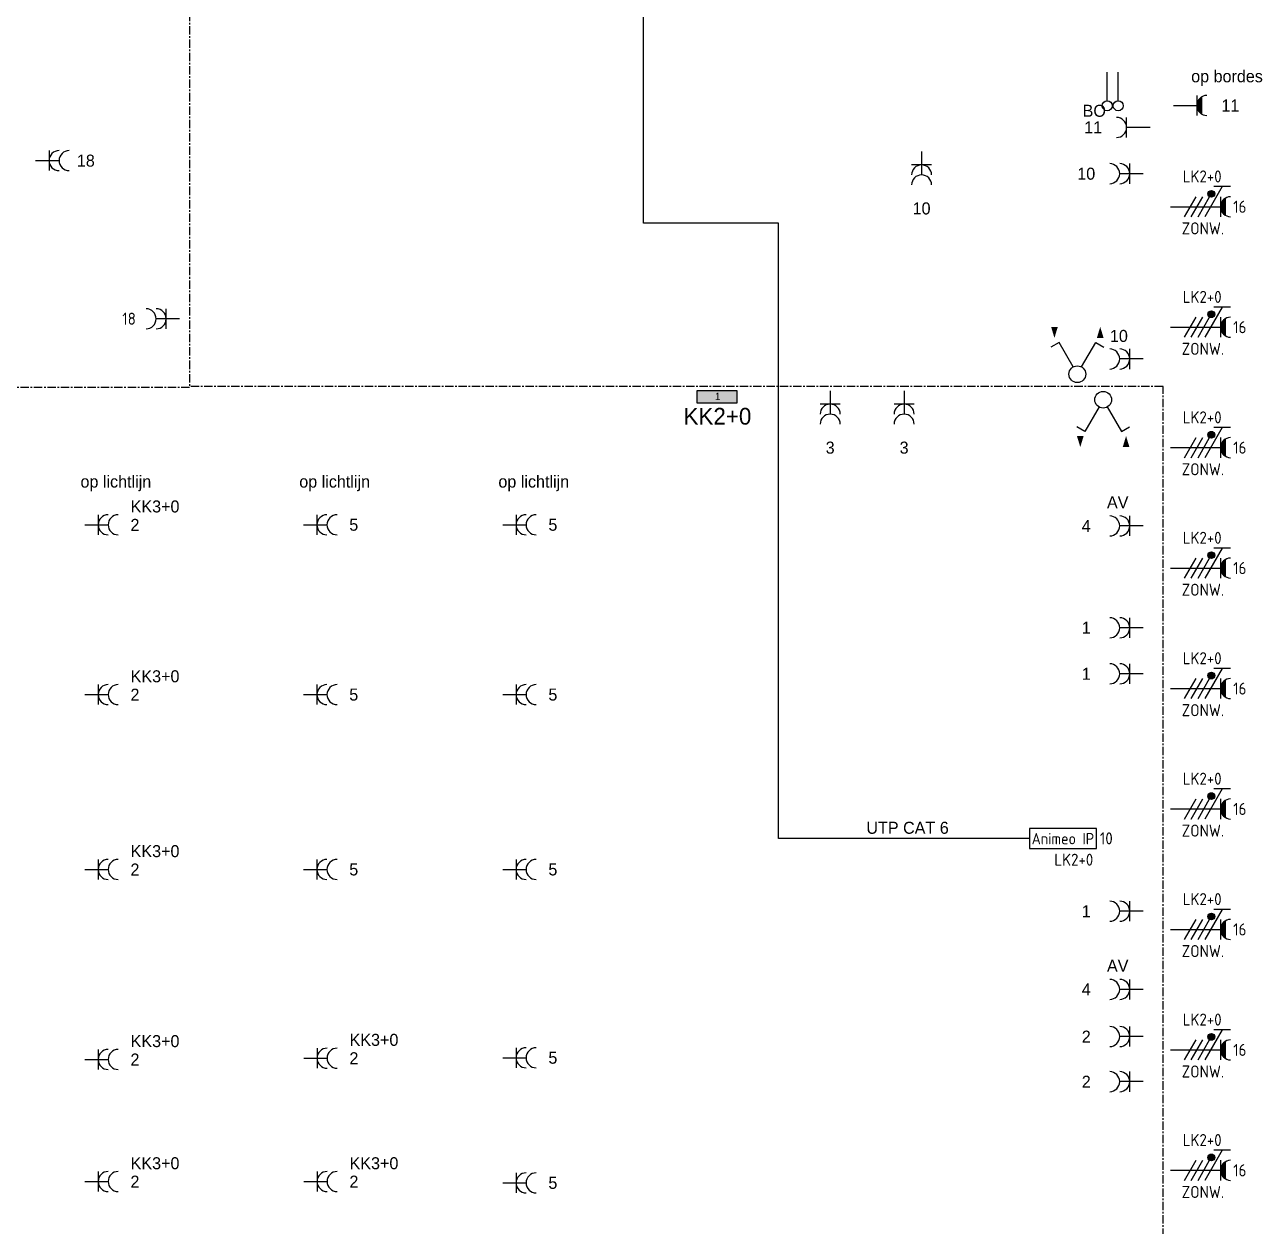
# Model space of a CAD drawing. Header units: millimetres. Extents: x -3262 to 234675, y 0 to 85156.
# Drawn here: x 51660 to 70150, y 39303 to 57259 of the extents above; entities that cross this region are included whole.
import ezdxf
from ezdxf.enums import TextEntityAlignment as Align

# ---------------------------------------------------------------- set-up
doc = ezdxf.new("R2010")
doc.units = ezdxf.units.MM
doc.header["$LTSCALE"] = 100
doc.linetypes.add('CENTER', pattern=[2, 1.25, -0.25, 0.25, -0.25])
doc.layers.get('0').update_dxf_attribs({"linetype": 'CONTINUOUS'})
for name, color, linetype in [('EL6132--', 3, 'CONTINUOUS'), ('EL6212--', 3, 'CONTINUOUS'), ('EL6212--_S', 4, 'CONTINUOUS'), ('EL6222--', 3, 'CONTINUOUS'), ('EL6223--', 3, 'CONTINUOUS')]:
    doc.layers.add(name, color=color, linetype=linetype)
doc.styles.add('buro-018', font='BUROFONT.shx', dxfattribs={"height": 180})
doc.styles.add('BURO-025', font='BUROFONT.shx', dxfattribs={"height": 250})
doc.styles.add('STABICAD-012', font='ISOCP.SHX', dxfattribs={"height": 1.2})
doc.styles.add('STABICAD-018', font='ISOCP.SHX', dxfattribs={"height": 180})

# ---------------------------------------------------------------- blocks, each defined once
blk = doc.blocks.new('111304A')
at = {"color": 0, "linetype": 'Continuous'}
for p, q in [((0, 1), (0, 4.5)), ((-1.5, 3), (1.5, 3))]:
    blk.add_line(p, q, dxfattribs=at)
for centre in [(0, 6), (0, 4.5)]:
    blk.add_arc(centre, 1.5, 180, 0, dxfattribs=at)
at = {"color": 0, "linetype": 'Continuous', "style": 'buro-018'}
for tag, p in [('PANEL', (0, 11.5)), ('CIRCUIT', (0, 8.5)), ('SUBCIRCUIT', (4.5, 8.5))]:
    blk.add_attdef(tag, text='', height=1.8, dxfattribs=at).set_placement(p, align=Align.MIDDLE)
at = {"color": 0, "linetype": 'Continuous', "style": 'buro-018', "flags": 1}
for tag, p in [('POWERCODE', (13, 8.5)), ('ARTICLECODE', (0, 0))]:
    blk.add_attdef(tag, text='', height=1.8, dxfattribs=at).set_placement(p, align=Align.MIDDLE)
blk = doc.blocks.new('1116A4C')
at = {"color": 0, "linetype": 'Continuous'}
for p, q in [((-5, 4), (-5, 1)), ((5, 4), (-5, 4)), ((5, 1), (5, 4)), ((-5, 1), (5, 1))]:
    blk.add_line(p, q, dxfattribs=at)
blk.add_solid([(-5, 4), (-5, 1), (5, 4), (5, 1)], dxfattribs=at)
at = {"color": 0, "linetype": 'Continuous', "style": 'buro-018'}
for tag, p in [('PANEL', (0, 15)), ('CIRCUIT', (0, 9)), ('SUBCIRCUIT', (4.5, 9)), ('PANELNAME', (0, 6))]:
    blk.add_attdef(tag, text='', height=1.8, dxfattribs=at).set_placement(p, align=Align.MIDDLE)
at = {"color": 0, "linetype": 'Continuous', "style": 'buro-018', "flags": 1}
blk.add_attdef('ARTICLECODE', text='', height=1.8, dxfattribs=at).set_placement((0, 0), align=Align.MIDDLE)
at = {"layer": 'EL6222--', "color": 1, "style": 'STABICAD-012', "flags": 1}
blk.add_attdef('CASCADINGPANEL', text='', height=1.8, rotation=90, dxfattribs=at).set_placement((903.38, 707.15), align=Align.MIDDLE_CENTER)
blk = doc.blocks.new('E00128')
at = {"color": 0, "linetype": 'Continuous'}
blk.add_line((0, 5.25), (0, 1), dxfattribs=at)
blk.add_circle((0, 6), 0.75, dxfattribs=at)
at = {"color": 7, "style": 'buro-018'}
blk.add_attdef('TEXT1', text='', height=1.8, dxfattribs=at).set_placement((0, 9), align=Align.MIDDLE)
at = {"color": 0, "linetype": 'Continuous', "style": 'buro-018', "flags": 1}
blk.add_attdef('ARTICLECODE', text='', height=1.8, dxfattribs=at).set_placement((0, 0), align=Align.MIDDLE)
blk = doc.blocks.new('111304')
at = {"color": 0, "linetype": 'Continuous'}
for p, q in [((-1.5, 4.5), (1.5, 4.5)), ((0, 1), (0, 4.5))]:
    blk.add_line(p, q, dxfattribs=at)
blk.add_arc((0, 6), 1.5, 180, 0, dxfattribs=at)
at = {"color": 0, "linetype": 'Continuous', "style": 'buro-018'}
for tag, p in [('PANEL', (0, 11.5)), ('CIRCUIT', (0, 8.5)), ('SUBCIRCUIT', (4.5, 8.5))]:
    blk.add_attdef(tag, text='', height=1.8, dxfattribs=at).set_placement(p, align=Align.MIDDLE)
at = {"color": 0, "linetype": 'Continuous', "style": 'buro-018', "flags": 1}
for tag, p in [('POWERCODE', (13, 8.5)), ('ARTICLECODE', (0, 0))]:
    blk.add_attdef(tag, text='', height=1.8, dxfattribs=at).set_placement(p, align=Align.MIDDLE)
blk = doc.blocks.new('111304WD')
at = {"color": 0, "linetype": 'Continuous'}
for p, q in [((-1.5, 4.5), (1.5, 4.5)), ((1.3, 5.25), (-1.3, 5.25)), ((1.16, 5.05), (-1.16, 5.05)), ((0.96, 4.85), (-0.96, 4.85)), ((0.65, 4.65), (-0.65, 4.65)), ((0, 1), (0, 4.5))]:
    blk.add_line(p, q, dxfattribs=at)
blk.add_arc((0, 6), 1.5, 180, 0, dxfattribs=at)
at = {"color": 0, "linetype": 'Continuous', "style": 'buro-018'}
for tag, p in [('PANEL', (0, 11.5)), ('CIRCUIT', (0, 8.5)), ('SUBCIRCUIT', (4.5, 8.5))]:
    blk.add_attdef(tag, text='', height=1.8, dxfattribs=at).set_placement(p, align=Align.MIDDLE)
at = {"color": 0, "linetype": 'Continuous', "style": 'buro-018', "flags": 1}
for tag, p in [('POWERCODE', (13, 8.5)), ('ARTICLECODE', (0, 0))]:
    blk.add_attdef(tag, text='', height=1.8, dxfattribs=at).set_placement(p, align=Align.MIDDLE)
blk = doc.blocks.new('111304FW')
at = {"color": 0, "linetype": 'Continuous'}
for p, q in [((-3, 9.98), (-3, 7.48)), ((1.3, 9.25), (-1.3, 9.25)), ((-3, 8.73), (1.5, 6.13)), ((-1.5, 8.5), (1.5, 8.5)), ((1.16, 9.05), (-1.16, 9.05)), ((0.96, 8.85), (-0.96, 8.85)), ((0.65, 8.65), (-0.65, 8.65)), ((0, 1), (0, 8.5)), ((1.5, 5.13), (-1.5, 6.87)), ((1.5, 4.13), (-1.5, 5.87)), ((1.5, 3.13), (-1.5, 4.87))]:
    blk.add_line(p, q, dxfattribs=at)
at = {"color": 0, "linetype": 'Continuous', "const_width": 0.5}
blk.add_lwpolyline([(-1.68, 7.12, 1), (-2.18, 7.12, 1)], format="xyb", close=True, dxfattribs=at)
at = {"color": 0, "linetype": 'Continuous'}
blk.add_circle((-1.93, 7.12), 0.5, dxfattribs=at)
blk.add_arc((0, 10), 1.5, 180, 0, dxfattribs=at)
at = {"color": 0, "linetype": 'Continuous', "style": 'STABICAD-018'}
for tag, p in [('PANEL', (0, 15.5)), ('CIRCUIT', (0, 12.5)), ('SUBCIRCUIT', (4.5, 12.5)), ('ARTICLECODE', (0, 0))]:
    blk.add_attdef(tag, text='', height=1.8, dxfattribs=at).set_placement(p, align=Align.MIDDLE)
at = {"color": 0, "linetype": 'Continuous', "style": 'STABICAD-018', "flags": 1}
blk.add_attdef('POWERCODE', text='', height=1.8, dxfattribs=at).set_placement((13, 12.5), align=Align.MIDDLE)
blk = doc.blocks.new('111405A')
at = {"color": 0, "linetype": 'Continuous'}
for p, q in [((-2.74, 7), (-3.95, 6.3)), ((-0.62, 3.33), (-2.74, 7)), ((0.62, 3.33), (2.74, 7)), ((2.74, 7), (3.95, 6.3))]:
    blk.add_line(p, q, dxfattribs=at)
for points in [[(-3.42, 7.67, 0, 1, 0), (-3.42, 9.33, 1, 1, 0)], [(3.42, 9.33, 0, 1, 0), (3.42, 7.67, 1, 1, 0)]]:
    blk.add_lwpolyline(points, format="xyseb", dxfattribs=at)
blk.add_circle((0, 2.25), 1.25, dxfattribs=at)
at = {"color": 0, "linetype": 'Continuous', "style": 'STABICAD-018'}
blk.add_attdef('ARTICLECODE', text='', height=1.8, dxfattribs=at).set_placement((0, 0), align=Align.MIDDLE)
blk = doc.blocks.new('E00113')
at = {"color": 0, "linetype": 'Continuous'}
for p, q in [((-5, 4), (-5, 1)), ((5, 4), (-5, 4)), ((5, 1), (5, 4)), ((-5, 1), (5, 1))]:
    blk.add_line(p, q, dxfattribs=at)
at = {"color": 0, "linetype": 'Continuous', "style": 'STABICAD-018'}
for tag, p in [('TEXT1', (0, 6)), ('TEXT2', (0, 2.5)), ('ARTICLECODE', (0, 0))]:
    blk.add_attdef(tag, text='', height=1.8, dxfattribs=at).set_placement(p, align=Align.MIDDLE)

msp = doc.modelspace()

# ---------------------------------------------------------------- linework, layer by layer
at = {"layer": 'EL6212--_S', "linetype": 'CENTER'}
msp.add_line((68667, 51855), (54123, 51855), dxfattribs=at)
for points in [[(35058, 59042), (54123, 59039), (54123, 51839), (50522, 51839), (46921, 51839), (46921, 44613), (35085, 44613)], [(68667, 27144), (68667, 51855)]]:
    msp.add_lwpolyline(points, dxfattribs=at)
at = {"layer": 'EL6223--'}
for p, q in [((60905, 54291), (60905, 58380)), ((62922, 54291), (60905, 54291)), ((62922, 45096), (62922, 54291)), ((66671, 45096), (62922, 45096))]:
    msp.add_line(p, q, dxfattribs=at)

# ---------------------------------------------------------------- block references
at = {"layer": 'EL6132--', "linetype": 'Continuous', "xscale": 100, "yscale": 100, "zscale": 100}
for p, rotation in [((67834, 56648), 180), ((67998, 56648), 179.999916626916)]:
    msp.add_blockref('E00128', p, dxfattribs=dict(at, rotation=rotation))
at = {"layer": 'EL6212--', "linetype": 'Continuous'}
ref = msp.add_blockref('1116A4C', (62002, 51549), dxfattribs=dict(at, xscale=60, yscale=60, zscale=60))
ref.add_attrib('CIRCUIT', '1', dxfattribs={"layer": '0', "color": 1, "linetype": 'ByBlock', "height": 108, "style": 'buro-018'}).set_placement((62013, 51704), align=Align.MIDDLE)
ref.add_attrib('PANELNAME', 'KK2+0', dxfattribs={"layer": '0', "color": 2, "linetype": 'ByBlock', "height": 250, "style": 'BURO-025'}).set_placement((62010, 51408), align=Align.MIDDLE)
at = {"layer": 'EL6222--', "linetype": 'Continuous'}
ref = msp.add_blockref('111304', (68573, 55724), dxfattribs=dict(at, xscale=100, yscale=100, zscale=100, rotation=90.00000000000001))
ref.add_attrib('CIRCUIT', '11', dxfattribs={"layer": '0', "color": 1, "linetype": 'ByBlock', "height": 180, "style": 'buro-018'}).set_placement((67623, 55724), align=Align.MIDDLE)
ref.add_attrib('POWERCODE', 'BO', dxfattribs={"layer": '0', "color": 1, "linetype": 'ByBlock', "height": 180, "style": 'buro-018'}).set_placement((67640, 55973), align=Align.MIDDLE)
ref = msp.add_blockref('111304WD', (68723, 56052), dxfattribs=dict(at, xscale=100, yscale=100, zscale=100, rotation=270))
ref.add_attrib('CIRCUIT', '11', dxfattribs={"layer": '0', "color": 1, "linetype": 'ByBlock', "height": 180, "style": 'buro-018'}).set_placement((69673, 56052), align=Align.MIDDLE)
ref = msp.add_blockref('111304A', (51723, 55228), dxfattribs=dict(at, xscale=100, yscale=100, zscale=100, rotation=270))
ref.add_attrib('CIRCUIT', '18', dxfattribs={"layer": '0', "color": 1, "linetype": 'Continuous', "height": 180, "style": 'buro-018'}).set_placement((52573, 55228), align=Align.MIDDLE)
ref = msp.add_blockref('111304A', (65060, 55464), dxfattribs=dict(at, xscale=100, yscale=100, zscale=100, rotation=180))
ref.add_attrib('CIRCUIT', '10', dxfattribs={"layer": '0', "color": 1, "linetype": 'ByBlock', "height": 180, "style": 'buro-018'}).set_placement((65060, 54514), align=Align.MIDDLE)
ref = msp.add_blockref('111304A', (68470, 55033), dxfattribs=dict(at, xscale=100, yscale=100, zscale=100, rotation=90.00000000000001))
ref.add_attrib('CIRCUIT', '10', dxfattribs={"layer": '0', "color": 1, "linetype": 'ByBlock', "height": 180, "style": 'buro-018'}).set_placement((67520, 55033), align=Align.MIDDLE)
ref = msp.add_blockref('111304A', (54073, 52864), dxfattribs=dict(at, xscale=100, yscale=100, zscale=100, rotation=90.00000000000001))
ref.add_attrib('CIRCUIT', '18', dxfattribs={"layer": '0', "color": 1, "linetype": 'Continuous', "height": 180, "style": 'STABICAD-018'}).set_placement((53219, 52866), align=Align.MIDDLE)
ref = msp.add_blockref('111304A', (68470, 52264), dxfattribs=dict(at, xscale=100, yscale=100, zscale=100, rotation=90.00004168815222))
ref.add_attrib('CIRCUIT', '10', dxfattribs={"layer": '0', "color": 1, "linetype": 'ByBlock', "height": 180, "style": 'buro-018'}).set_placement((68008, 52608), align=Align.MIDDLE)
ref = msp.add_blockref('111304A', (63694, 51889), dxfattribs=dict(at, xscale=100, yscale=100, zscale=100, rotation=180))
ref.add_attrib('CIRCUIT', '3', dxfattribs={"layer": '0', "color": 1, "linetype": 'ByBlock', "height": 180, "style": 'buro-018'}).set_placement((63694, 50939), align=Align.MIDDLE)
ref = msp.add_blockref('111304A', (64799, 51889), dxfattribs=dict(at, xscale=100, yscale=100, zscale=100, rotation=180))
ref.add_attrib('CIRCUIT', '3', dxfattribs={"layer": '0', "color": 1, "linetype": 'ByBlock', "height": 180, "style": 'buro-018'}).set_placement((64799, 50939), align=Align.MIDDLE)
ref = msp.add_blockref('111304A', (52457, 49786), dxfattribs=dict(at, xscale=100, yscale=100, zscale=100, rotation=270))
ref.add_attrib('CIRCUIT', '2', dxfattribs={"layer": '0', "color": 1, "linetype": 'Continuous', "height": 180, "style": 'buro-018'}).set_placement((53307, 49786), align=Align.MIDDLE)
ref.add_attrib('PANEL', 'KK3+0', dxfattribs={"layer": '0', "color": 1, "linetype": 'Continuous', "height": 180, "style": 'buro-018'}).set_placement((53607, 50060), align=Align.MIDDLE)
ref = msp.add_blockref('111304A', (68470, 49769), dxfattribs=dict(at, xscale=100, yscale=100, zscale=100, rotation=90.00004168821285))
ref.add_attrib('CIRCUIT', '4', dxfattribs={"layer": '0', "color": 1, "linetype": 'ByBlock', "height": 180, "style": 'buro-018'}).set_placement((67520, 49769), align=Align.MIDDLE)
ref.add_attrib('POWERCODE', 'AV', dxfattribs={"layer": '0', "color": 1, "linetype": 'ByBlock', "height": 180, "style": 'buro-018'}).set_placement((67990, 50122), align=Align.MIDDLE)
ref = msp.add_blockref('111304A', (55726, 49786), dxfattribs=dict(at, xscale=100, yscale=100, zscale=100, rotation=270))
ref.add_attrib('CIRCUIT', '5', dxfattribs={"layer": '0', "color": 1, "linetype": 'Continuous', "height": 180, "style": 'buro-018'}).set_placement((56576, 49786), align=Align.MIDDLE)
ref = msp.add_blockref('111304A', (58701, 49786), dxfattribs=dict(at, xscale=100, yscale=100, zscale=100, rotation=270))
ref.add_attrib('CIRCUIT', '5', dxfattribs={"layer": '0', "color": 1, "linetype": 'Continuous', "height": 180, "style": 'buro-018'}).set_placement((59551, 49786), align=Align.MIDDLE)
ref = msp.add_blockref('111304A', (68470, 48247), dxfattribs=dict(at, xscale=100, yscale=100, zscale=100, rotation=90.00000000000001))
ref.add_attrib('CIRCUIT', '1', dxfattribs={"layer": '0', "color": 1, "linetype": 'ByBlock', "height": 180, "style": 'buro-018'}).set_placement((67520, 48247), align=Align.MIDDLE)
ref = msp.add_blockref('111304A', (68470, 47559), dxfattribs=dict(at, xscale=100, yscale=100, zscale=100, rotation=90.0000416880915))
ref.add_attrib('CIRCUIT', '1', dxfattribs={"layer": '0', "color": 1, "linetype": 'ByBlock', "height": 180, "style": 'buro-018'}).set_placement((67520, 47559), align=Align.MIDDLE)
ref = msp.add_blockref('111304A', (52457, 47248), dxfattribs=dict(at, xscale=100, yscale=100, zscale=100, rotation=270))
ref.add_attrib('CIRCUIT', '2', dxfattribs={"layer": '0', "color": 1, "linetype": 'Continuous', "height": 180, "style": 'buro-018'}).set_placement((53307, 47248), align=Align.MIDDLE)
ref.add_attrib('PANEL', 'KK3+0', dxfattribs={"layer": '0', "color": 1, "linetype": 'Continuous', "height": 180, "style": 'buro-018'}).set_placement((53607, 47522), align=Align.MIDDLE)
ref = msp.add_blockref('111304A', (55726, 47248), dxfattribs=dict(at, xscale=100, yscale=100, zscale=100, rotation=270))
ref.add_attrib('CIRCUIT', '5', dxfattribs={"layer": '0', "color": 1, "linetype": 'Continuous', "height": 180, "style": 'buro-018'}).set_placement((56576, 47248), align=Align.MIDDLE)
ref = msp.add_blockref('111304A', (58701, 47248), dxfattribs=dict(at, xscale=100, yscale=100, zscale=100, rotation=270))
ref.add_attrib('CIRCUIT', '5', dxfattribs={"layer": '0', "color": 1, "linetype": 'Continuous', "height": 180, "style": 'buro-018'}).set_placement((59551, 47248), align=Align.MIDDLE)
ref = msp.add_blockref('111304A', (52457, 44635), dxfattribs=dict(at, xscale=100, yscale=100, zscale=100, rotation=270))
ref.add_attrib('CIRCUIT', '2', dxfattribs={"layer": '0', "color": 1, "linetype": 'Continuous', "height": 180, "style": 'buro-018'}).set_placement((53307, 44635), align=Align.MIDDLE)
ref.add_attrib('PANEL', 'KK3+0', dxfattribs={"layer": '0', "color": 1, "linetype": 'Continuous', "height": 180, "style": 'buro-018'}).set_placement((53607, 44909), align=Align.MIDDLE)
ref = msp.add_blockref('111304A', (55726, 44635), dxfattribs=dict(at, xscale=100, yscale=100, zscale=100, rotation=270))
ref.add_attrib('CIRCUIT', '5', dxfattribs={"layer": '0', "color": 1, "linetype": 'Continuous', "height": 180, "style": 'buro-018'}).set_placement((56576, 44635), align=Align.MIDDLE)
ref = msp.add_blockref('111304A', (58701, 44635), dxfattribs=dict(at, xscale=100, yscale=100, zscale=100, rotation=270))
ref.add_attrib('CIRCUIT', '5', dxfattribs={"layer": '0', "color": 1, "linetype": 'Continuous', "height": 180, "style": 'buro-018'}).set_placement((59551, 44635), align=Align.MIDDLE)
ref = msp.add_blockref('111304A', (68470, 44011), dxfattribs=dict(at, xscale=100, yscale=100, zscale=100, rotation=90.00000000000001))
ref.add_attrib('CIRCUIT', '1', dxfattribs={"layer": '0', "color": 1, "linetype": 'ByBlock', "height": 180, "style": 'buro-018'}).set_placement((67520, 44011), align=Align.MIDDLE)
ref = msp.add_blockref('111304A', (68470, 42843), dxfattribs=dict(at, xscale=100, yscale=100, zscale=100, rotation=90.00004168821285))
ref.add_attrib('CIRCUIT', '4', dxfattribs={"layer": '0', "color": 1, "linetype": 'ByBlock', "height": 180, "style": 'buro-018'}).set_placement((67520, 42843), align=Align.MIDDLE)
ref.add_attrib('POWERCODE', 'AV', dxfattribs={"layer": '0', "color": 1, "linetype": 'ByBlock', "height": 180, "style": 'buro-018'}).set_placement((67990, 43196), align=Align.MIDDLE)
ref = msp.add_blockref('111304A', (52457, 41796), dxfattribs=dict(at, xscale=100, yscale=100, zscale=100, rotation=270))
ref.add_attrib('CIRCUIT', '2', dxfattribs={"layer": '0', "color": 1, "linetype": 'Continuous', "height": 180, "style": 'buro-018'}).set_placement((53307, 41796), align=Align.MIDDLE)
ref.add_attrib('PANEL', 'KK3+0', dxfattribs={"layer": '0', "color": 1, "linetype": 'Continuous', "height": 180, "style": 'buro-018'}).set_placement((53607, 42070), align=Align.MIDDLE)
ref = msp.add_blockref('111304A', (55728, 41815), dxfattribs=dict(at, xscale=100, yscale=100, zscale=100, rotation=270))
ref.add_attrib('CIRCUIT', '2', dxfattribs={"layer": '0', "color": 1, "linetype": 'Continuous', "height": 180, "style": 'buro-018'}).set_placement((56578, 41815), align=Align.MIDDLE)
ref.add_attrib('PANEL', 'KK3+0', dxfattribs={"layer": '0', "color": 1, "linetype": 'Continuous', "height": 180, "style": 'buro-018'}).set_placement((56878, 42089), align=Align.MIDDLE)
ref = msp.add_blockref('111304A', (68470, 42138), dxfattribs=dict(at, xscale=100, yscale=100, zscale=100, rotation=90.00004168821285))
ref.add_attrib('CIRCUIT', '2', dxfattribs={"layer": '0', "color": 1, "linetype": 'ByBlock', "height": 180, "style": 'buro-018'}).set_placement((67520, 42138), align=Align.MIDDLE)
ref = msp.add_blockref('111304A', (58701, 41821), dxfattribs=dict(at, xscale=100, yscale=100, zscale=100, rotation=270))
ref.add_attrib('CIRCUIT', '5', dxfattribs={"layer": '0', "color": 1, "linetype": 'Continuous', "height": 180, "style": 'buro-018'}).set_placement((59551, 41821), align=Align.MIDDLE)
ref = msp.add_blockref('111304A', (68470, 41464), dxfattribs=dict(at, xscale=100, yscale=100, zscale=100, rotation=90.00004168815222))
ref.add_attrib('CIRCUIT', '2', dxfattribs={"layer": '0', "color": 1, "linetype": 'ByBlock', "height": 180, "style": 'buro-018'}).set_placement((67520, 41464), align=Align.MIDDLE)
ref = msp.add_blockref('111304A', (52457, 39971), dxfattribs=dict(at, xscale=100, yscale=100, zscale=100, rotation=270))
ref.add_attrib('CIRCUIT', '2', dxfattribs={"layer": '0', "color": 1, "linetype": 'Continuous', "height": 180, "style": 'buro-018'}).set_placement((53307, 39971), align=Align.MIDDLE)
ref.add_attrib('PANEL', 'KK3+0', dxfattribs={"layer": '0', "color": 1, "linetype": 'Continuous', "height": 180, "style": 'buro-018'}).set_placement((53607, 40245), align=Align.MIDDLE)
ref = msp.add_blockref('111304A', (55728, 39971), dxfattribs=dict(at, xscale=100, yscale=100, zscale=100, rotation=270))
ref.add_attrib('CIRCUIT', '2', dxfattribs={"layer": '0', "color": 1, "linetype": 'Continuous', "height": 180, "style": 'buro-018'}).set_placement((56578, 39971), align=Align.MIDDLE)
ref.add_attrib('PANEL', 'KK3+0', dxfattribs={"layer": '0', "color": 1, "linetype": 'Continuous', "height": 180, "style": 'buro-018'}).set_placement((56878, 40245), align=Align.MIDDLE)
ref = msp.add_blockref('111304A', (58701, 39951), dxfattribs=dict(at, xscale=100, yscale=100, zscale=100, rotation=270))
ref.add_attrib('CIRCUIT', '5', dxfattribs={"layer": '0', "color": 1, "linetype": 'Continuous', "height": 180, "style": 'buro-018'}).set_placement((59551, 39951), align=Align.MIDDLE)
at = {"layer": 'EL6223--', "linetype": 'Continuous'}
ref = msp.add_blockref('111304FW', (68677, 54539), dxfattribs=dict(at, xscale=100, yscale=100, zscale=100, rotation=270))
ref.add_attrib('CIRCUIT', '16', dxfattribs={"layer": '0', "color": 1, "linetype": 'Continuous', "height": 180, "style": 'STABICAD-018'}).set_placement((69814, 54539), align=Align.MIDDLE)
ref.add_attrib('PANEL', 'LK2+0', dxfattribs={"layer": '0', "color": 1, "linetype": 'Continuous', "height": 180, "style": 'STABICAD-018'}).set_placement((69252, 54992), align=Align.MIDDLE)
ref.add_attrib('POWERCODE', 'ZONW.', dxfattribs={"layer": '0', "color": 1, "linetype": 'Continuous', "height": 180, "style": 'STABICAD-018'}).set_placement((69263, 54216), align=Align.MIDDLE)
ref = msp.add_blockref('111304FW', (68677, 52739), dxfattribs=dict(at, xscale=100, yscale=100, zscale=100, rotation=270))
ref.add_attrib('CIRCUIT', '16', dxfattribs={"layer": '0', "color": 1, "linetype": 'Continuous', "height": 180, "style": 'STABICAD-018'}).set_placement((69814, 52739), align=Align.MIDDLE)
ref.add_attrib('PANEL', 'LK2+0', dxfattribs={"layer": '0', "color": 1, "linetype": 'Continuous', "height": 180, "style": 'STABICAD-018'}).set_placement((69252, 53192), align=Align.MIDDLE)
ref.add_attrib('POWERCODE', 'ZONW.', dxfattribs={"layer": '0', "color": 1, "linetype": 'Continuous', "height": 180, "style": 'STABICAD-018'}).set_placement((69263, 52416), align=Align.MIDDLE)
at = {"layer": 'EL6223--', "linetype": 'Continuous', "xscale": 100, "yscale": 100, "zscale": 100}
msp.add_blockref('111405A', (67387, 51811), dxfattribs=at)
at = {"layer": 'EL6223--', "linetype": 'Continuous', "xscale": 100, "yscale": 100, "zscale": 100, "rotation": 180}
msp.add_blockref('111405A', (67773, 51880), dxfattribs=at)
at = {"layer": 'EL6223--', "linetype": 'Continuous'}
ref = msp.add_blockref('111304FW', (68677, 50939), dxfattribs=dict(at, xscale=100, yscale=100, zscale=100, rotation=270))
ref.add_attrib('CIRCUIT', '16', dxfattribs={"layer": '0', "color": 1, "linetype": 'Continuous', "height": 180, "style": 'STABICAD-018'}).set_placement((69814, 50939), align=Align.MIDDLE)
ref.add_attrib('PANEL', 'LK2+0', dxfattribs={"layer": '0', "color": 1, "linetype": 'Continuous', "height": 180, "style": 'STABICAD-018'}).set_placement((69252, 51392), align=Align.MIDDLE)
ref.add_attrib('POWERCODE', 'ZONW.', dxfattribs={"layer": '0', "color": 1, "linetype": 'Continuous', "height": 180, "style": 'STABICAD-018'}).set_placement((69263, 50616), align=Align.MIDDLE)
ref = msp.add_blockref('111304FW', (68677, 49139), dxfattribs=dict(at, xscale=100, yscale=100, zscale=100, rotation=270))
ref.add_attrib('CIRCUIT', '16', dxfattribs={"layer": '0', "color": 1, "linetype": 'Continuous', "height": 180, "style": 'STABICAD-018'}).set_placement((69814, 49139), align=Align.MIDDLE)
ref.add_attrib('PANEL', 'LK2+0', dxfattribs={"layer": '0', "color": 1, "linetype": 'Continuous', "height": 180, "style": 'STABICAD-018'}).set_placement((69252, 49592), align=Align.MIDDLE)
ref.add_attrib('POWERCODE', 'ZONW.', dxfattribs={"layer": '0', "color": 1, "linetype": 'Continuous', "height": 180, "style": 'STABICAD-018'}).set_placement((69263, 48816), align=Align.MIDDLE)
ref = msp.add_blockref('111304FW', (68677, 47339), dxfattribs=dict(at, xscale=100, yscale=100, zscale=100, rotation=270))
ref.add_attrib('CIRCUIT', '16', dxfattribs={"layer": '0', "color": 1, "linetype": 'Continuous', "height": 180, "style": 'STABICAD-018'}).set_placement((69814, 47339), align=Align.MIDDLE)
ref.add_attrib('PANEL', 'LK2+0', dxfattribs={"layer": '0', "color": 1, "linetype": 'Continuous', "height": 180, "style": 'STABICAD-018'}).set_placement((69252, 47792), align=Align.MIDDLE)
ref.add_attrib('POWERCODE', 'ZONW.', dxfattribs={"layer": '0', "color": 1, "linetype": 'Continuous', "height": 180, "style": 'STABICAD-018'}).set_placement((69263, 47016), align=Align.MIDDLE)
ref = msp.add_blockref('111304FW', (68677, 45539), dxfattribs=dict(at, xscale=100, yscale=100, zscale=100, rotation=270))
ref.add_attrib('CIRCUIT', '16', dxfattribs={"layer": '0', "color": 1, "linetype": 'Continuous', "height": 180, "style": 'STABICAD-018'}).set_placement((69814, 45539), align=Align.MIDDLE)
ref.add_attrib('PANEL', 'LK2+0', dxfattribs={"layer": '0', "color": 1, "linetype": 'Continuous', "height": 180, "style": 'STABICAD-018'}).set_placement((69252, 45992), align=Align.MIDDLE)
ref.add_attrib('POWERCODE', 'ZONW.', dxfattribs={"layer": '0', "color": 1, "linetype": 'Continuous', "height": 180, "style": 'STABICAD-018'}).set_placement((69263, 45216), align=Align.MIDDLE)
ref = msp.add_blockref('E00113', (67171, 44846), dxfattribs=dict(at, xscale=100, yscale=100, zscale=100))
ref.add_attrib('TEXT1', '10', dxfattribs={"layer": '0', "color": 1, "linetype": 'Continuous', "height": 180, "style": 'STABICAD-018'}).set_placement((67820, 45100), align=Align.MIDDLE)
ref.add_attrib('TEXT2', 'Animeo IP', dxfattribs={"layer": '0', "color": 1, "linetype": 'Continuous', "height": 170, "style": 'STABICAD-018'}).set_placement((67171, 45096), align=Align.MIDDLE)
ref = msp.add_blockref('111304FW', (68677, 43739), dxfattribs=dict(at, xscale=100, yscale=100, zscale=100, rotation=270))
ref.add_attrib('CIRCUIT', '16', dxfattribs={"layer": '0', "color": 1, "linetype": 'Continuous', "height": 180, "style": 'STABICAD-018'}).set_placement((69814, 43739), align=Align.MIDDLE)
ref.add_attrib('PANEL', 'LK2+0', dxfattribs={"layer": '0', "color": 1, "linetype": 'Continuous', "height": 180, "style": 'STABICAD-018'}).set_placement((69252, 44192), align=Align.MIDDLE)
ref.add_attrib('POWERCODE', 'ZONW.', dxfattribs={"layer": '0', "color": 1, "linetype": 'Continuous', "height": 180, "style": 'STABICAD-018'}).set_placement((69263, 43416), align=Align.MIDDLE)
ref = msp.add_blockref('111304FW', (68677, 41939), dxfattribs=dict(at, xscale=100, yscale=100, zscale=100, rotation=270))
ref.add_attrib('CIRCUIT', '16', dxfattribs={"layer": '0', "color": 1, "linetype": 'Continuous', "height": 180, "style": 'STABICAD-018'}).set_placement((69814, 41939), align=Align.MIDDLE)
ref.add_attrib('PANEL', 'LK2+0', dxfattribs={"layer": '0', "color": 1, "linetype": 'Continuous', "height": 180, "style": 'STABICAD-018'}).set_placement((69252, 42392), align=Align.MIDDLE)
ref.add_attrib('POWERCODE', 'ZONW.', dxfattribs={"layer": '0', "color": 1, "linetype": 'Continuous', "height": 180, "style": 'STABICAD-018'}).set_placement((69263, 41616), align=Align.MIDDLE)
ref = msp.add_blockref('111304FW', (68677, 40139), dxfattribs=dict(at, xscale=100, yscale=100, zscale=100, rotation=270))
ref.add_attrib('CIRCUIT', '16', dxfattribs={"layer": '0', "color": 1, "linetype": 'Continuous', "height": 180, "style": 'STABICAD-018'}).set_placement((69814, 40139), align=Align.MIDDLE)
ref.add_attrib('PANEL', 'LK2+0', dxfattribs={"layer": '0', "color": 1, "linetype": 'Continuous', "height": 180, "style": 'STABICAD-018'}).set_placement((69252, 40592), align=Align.MIDDLE)
ref.add_attrib('POWERCODE', 'ZONW.', dxfattribs={"layer": '0', "color": 1, "linetype": 'Continuous', "height": 180, "style": 'STABICAD-018'}).set_placement((69263, 39816), align=Align.MIDDLE)

# ---------------------------------------------------------------- texts
at = {"layer": 'EL6222--', "style": 'buro-018'}
for s, p in [('op bordes', (69088, 56399)), ('op lichtlijn', (52493, 50342)), ('op lichtlijn', (55762, 50342)), ('op lichtlijn', (58737, 50342))]:
    msp.add_text(s, height=180, dxfattribs=at).set_placement(p)
at = {"layer": 'EL6223--', "style": 'buro-018'}
msp.add_text('UTP CAT 6', height=180, dxfattribs=at).set_placement((64235, 45168))
at = {"layer": 'EL6223--', "linetype": 'Continuous', "style": 'STABICAD-018'}
msp.add_text('LK2+0', height=180, dxfattribs=at).set_placement((67043, 44691, 2730))

doc.saveas('drawing.dxf')
